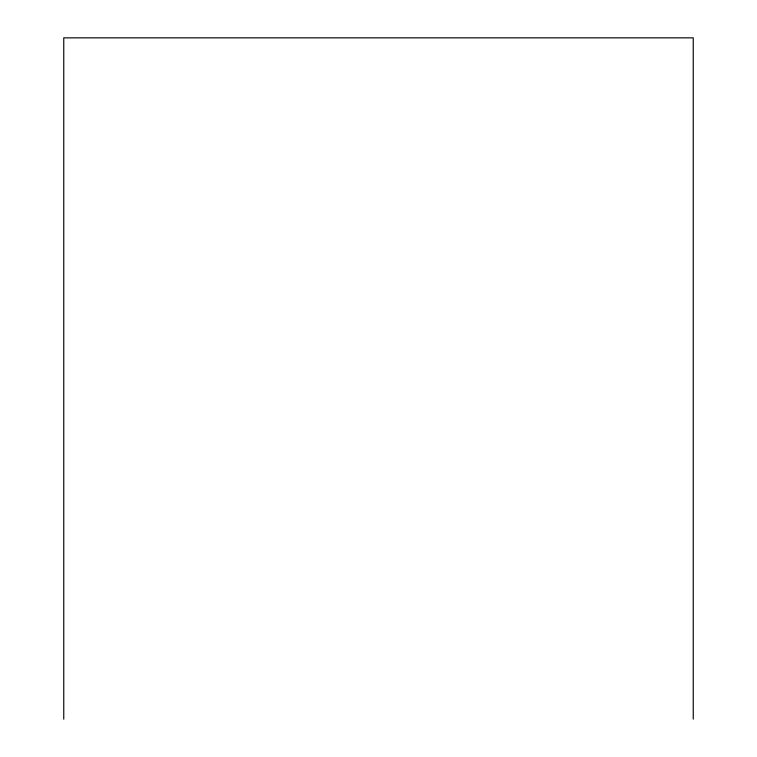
<?xml version="1.0" encoding="UTF-8"?>
<svg xmlns="http://www.w3.org/2000/svg" width="757" height="757" viewBox="0 0 757 757"><rect width="100%" height="100%" fill="white"/><g stroke="black" fill="none" stroke-linecap="round" stroke-linejoin="round"><path stroke-width="1.14" d="M693.242 719.15L693.242 37.85L63.758 37.85L63.758 719.15"/></g></svg>
